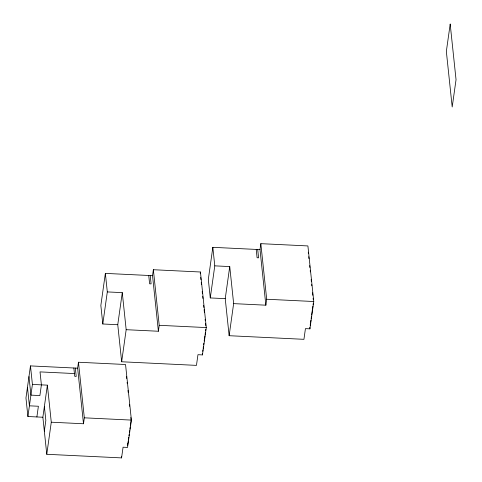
<?xml version="1.0" encoding="UTF-8"?>
<svg xmlns="http://www.w3.org/2000/svg" width="482" height="482" viewBox="0 0 482 482"><rect width="100%" height="100%" fill="white"/><g stroke="black" fill="none" stroke-linecap="round" stroke-linejoin="round"><path stroke-width="0.72" d="M30.468 365.904L25.956 397.987L27.908 416.514L42.868 417.237L46.772 454.291L121.566 457.9L123.073 447.206L127.555 447.423L131.399 420.093L125.543 364.513L78.47 362.241L77.638 368.182L83.494 423.762L51.279 422.208L47.381 385.154L32.421 384.431L30.468 365.904L77.638 368.182M27.908 416.514L32.421 384.431M36.885 416.948L38.391 406.254L29.414 405.82L27.462 387.293M42.868 417.237L47.381 385.154M44.332 431.131L45.838 420.437L44.374 406.543M46.772 454.291L51.279 422.208M83.494 423.762L84.326 417.822L78.47 362.241M105.359 273.39L100.852 305.468L102.799 323.994L117.759 324.717L121.663 361.771L196.457 365.38L197.963 354.692L202.452 354.909L206.29 327.579L200.434 271.999L153.366 269.721L152.529 275.662L158.385 331.248L126.17 329.694L122.271 292.634L107.311 291.917L105.359 273.39L152.529 275.662M102.799 323.994L107.311 291.917M117.759 324.717L122.271 292.634M121.663 361.771L126.17 329.694M128.248 440.903L127.628 445.308L127.477 443.886M128.453 439.439L128.76 437.234M128.971 435.77L129.176 434.3M129.381 432.83L129.688 430.631M129.899 429.161L130.206 426.962M130.411 425.492L131.134 420.358L130.833 417.508M158.385 331.248L159.217 325.308L153.366 269.721M200.229 273.475L200.434 271.999M212.833 247.326L208.32 279.403L210.273 297.936L225.233 298.653L229.137 335.707L303.931 339.322L305.437 328.628L309.92 328.844L313.764 301.515L307.908 245.934L260.834 243.663L260.003 249.604L265.859 305.184L233.643 303.63L229.745 266.576L214.785 265.853L212.833 247.326L260.003 249.604M202.723 351.324L202.934 349.854M203.139 348.39L203.446 346.184M203.651 344.72L203.862 343.25M204.169 341.051L204.892 335.912M205.097 334.442L205.404 332.243M205.615 330.773L205.82 329.308M210.273 297.936L214.785 265.853M225.233 298.653L229.745 266.576M229.137 335.707L233.643 303.63M265.859 305.184L266.691 299.244L260.834 243.663M310.197 325.26L310.402 323.796M310.613 322.325L310.92 320.126M311.125 318.656L311.438 316.457M311.643 314.987L312.366 309.848M312.571 308.384L312.878 306.178M313.089 304.714L313.294 303.244M266.691 299.244L313.764 301.515M159.217 325.308L206.29 327.579M74.433 373.556L40.03 371.893L41.392 384.865L39.892 395.559L30.914 395.126L28.962 376.599M84.326 417.822L131.399 420.093M308.275 252.182L308.426 253.604M308.751 256.701L308.956 258.629M309.685 265.576L309.89 267.504M310.215 270.595L310.348 271.878M311.149 279.47L311.354 281.398M311.679 284.488L311.812 285.778M312.547 292.725L312.818 295.291M313.125 298.219L313.276 299.641M309.769 327.362L309.92 328.844M257.707 249.489L258.587 257.828L257.093 257.756L256.213 249.417M200.717 277.445L200.952 279.668M201.247 282.488L201.464 284.555M202.199 291.502L202.416 293.562M202.711 296.382L202.928 298.448M203.663 305.395L203.88 307.462M204.103 309.589L204.392 312.342M205.127 319.289L205.272 320.669M205.555 323.392L205.79 325.615M202.295 353.427L202.452 354.909M150.233 275.553L151.113 283.892L149.619 283.82L148.739 275.481M126.519 376.562L126.724 378.491M127.115 382.226L127.254 383.509M127.983 390.462L128.188 392.384M129.447 404.356L129.652 406.284M121.41 456.418L121.566 457.9M75.343 368.073L76.222 376.406L74.728 376.334L73.848 368.001M450.188 24.1L446.344 51.429L452.2 107.01L456.044 79.681L450.188 24.1"/></g></svg>
